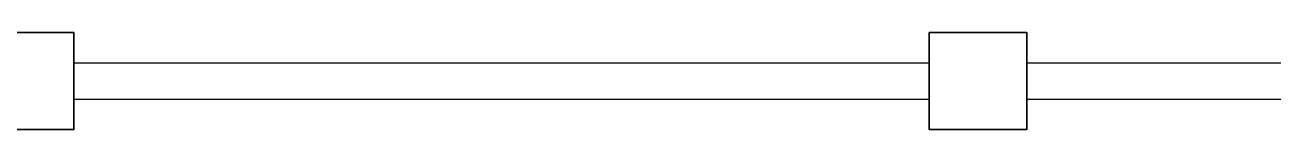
# Model space of a CAD drawing. Header units: millimetres. Extents: x 5 to 430, y 3 to 339.
# Drawn here: x 271.03 to 276.15, y 103.72 to 104.12 of the extents above; entities that cross this region are included whole.
import ezdxf

# ---------------------------------------------------------------- set-up
doc = ezdxf.new("R2010")
doc.units = ezdxf.units.MM
doc.header["$MEASUREMENT"] = 0

msp = doc.modelspace()

# ---------------------------------------------------------------- linework, layer by layer
at = {"color": 8, "lineweight": 25}
for p, q in [((271.2264, 103.995), (274.7389, 103.995)), ((275.1389, 103.995), (278.1639, 103.995)), ((271.2264, 103.845), (274.7389, 103.845)), ((275.1389, 103.845), (278.1639, 103.845))]:
    msp.add_line(p, q, dxfattribs=at)
at = {"color": 8, "lineweight": 35}
for points in [[(270.8264, 104.12), (271.2264, 104.12), (271.2264, 103.72), (270.8264, 103.72)], [(274.7389, 104.12), (275.1389, 104.12), (275.1389, 103.72), (274.7389, 103.72)]]:
    msp.add_lwpolyline(points, close=True, dxfattribs=at)

doc.saveas('drawing.dxf')
